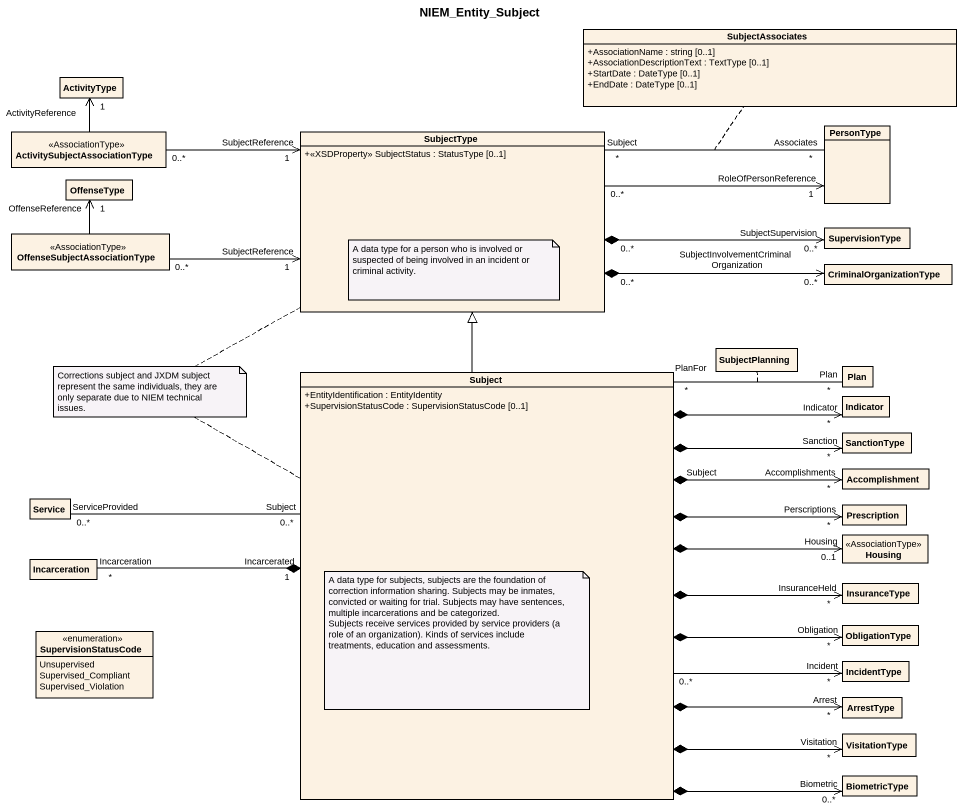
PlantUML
@startuml
title NIEM_Entity_Subject
hide circle
hide empty members
skinparam classAttributeIconSize 0
class SubjectAssociates {
  +AssociationName : string [0..1]
  +AssociationDescriptionText : TextType [0..1]
  +StartDate : DateType [0..1]
  +EndDate : DateType [0..1]
}
class ActivityType
class "ActivitySubjectAssociationType" as ActivitySubjectAssociationTy <<AssociationType>>
class SubjectType {
  +<<XSDProperty>> SubjectStatus : StatusType [0..1]
}
class PersonType
class OffenseType
class "OffenseSubjectAssociationType" as OffenseSubjectAssociationTyp <<AssociationType>>
class SupervisionType
class CriminalOrganizationType
class Subject {
  +EntityIdentification : EntityIdentity
  +SupervisionStatusCode : SupervisionStatusCode [0..1]
}
class SubjectPlanning
class Plan
class Indicator
class SanctionType
class Accomplishment
class Service
class Prescription
class Incarceration
class Housing <<AssociationType>>
class InsuranceType
enum SupervisionStatusCode {
  Unsupervised
  Supervised_Compliant
  Supervised_Violation
}
class ObligationType
class IncidentType
class ArrestType
class VisitationType
class BiometricType
ActivitySubjectAssociationTy -up-> "ActivityReference\n1" ActivityType
ActivitySubjectAssociationTy "0..*" -right-> "SubjectReference\n1" SubjectType
SubjectType "0..*" -right-> "RoleOfPersonReference\n1" PersonType
SubjectType "Subject\n*" -right- "Associates\n*" PersonType
(SubjectType, PersonType) .. SubjectAssociates
SubjectType "0..*" *-right-> "SubjectSupervision\n0..*" SupervisionType
SubjectType "0..*" *-right-> "SubjectInvolvementCriminalOrganization\n0..*" CriminalOrganizationType
OffenseSubjectAssociationTyp "0..*" -right-> "SubjectReference\n1" SubjectType
OffenseSubjectAssociationTyp -up-> "OffenseReference\n1" OffenseType
Subject -up-|> SubjectType
Subject "PlanFor\n*" -right- "Plan\n*" Plan
(Subject, Plan) .. SubjectPlanning
Subject *-right-> "Indicator\n*" Indicator
Subject *-right-> "Sanction\n*" SanctionType
Subject "Subject" *-right-> "Accomplishments\n*" Accomplishment
Subject "Subject\n0..*" -left- "ServiceProvided\n0..*" Service
Subject *-right-> "Perscriptions\n*" Prescription
Subject "Incarcerated\n1" *-left- "Incarceration\n*" Incarceration
Subject *-right-> "Housing\n0..1" Housing
Subject *-right-> "InsuranceHeld\n*" InsuranceType
Subject *-right-> "Obligation\n*" ObligationType
Subject "0..*" -right-> "Incident\n*" IncidentType
Subject *-right-> "Arrest\n*" ArrestType
Subject *-right-> "Visitation\n*" VisitationType
Subject *-right-> "Biometric\n0..*" BiometricType
note as N1
  A data type for a person who is involved or suspected of being involved in an incident or criminal activity.
end note
note as N2
  Corrections subject and JXDM subject represent the same individuals, they are only separate due to NIEM technical issues.
end note
N2 .. Subject
N2 .. SubjectType
note as N3
  A data type for subjects, subjects are the foundation of correction information sharing. Subjects may be inmates, convicted or waiting for trial. Subjects may have sentences, multiple incarcerations and be categorized.
  Subjects receive services provided by service providers (a role of an organization). Kinds of services include treatments, education and assessments.
end note
@enduml
